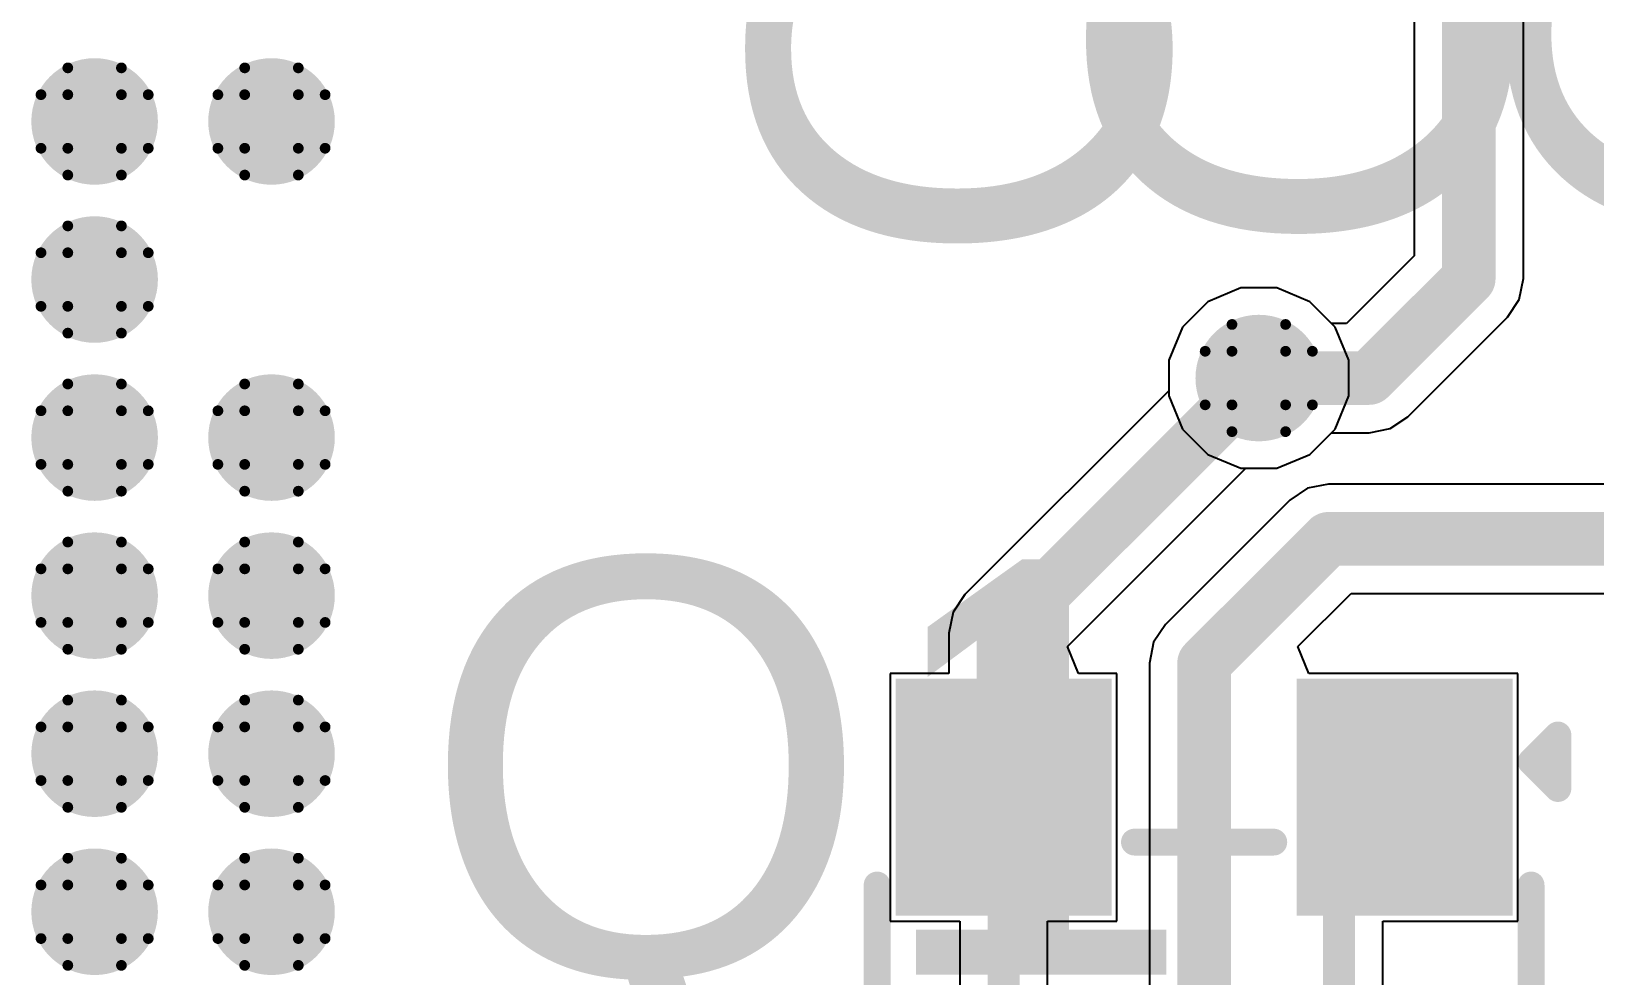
# Model space of a CAD drawing. Header units: inches. Extents: x -1 to 13, y -1.6 to 0.5.
# Drawn here: x -0.58 to -0.2883, y -0.8165 to -0.6403 of the extents above; entities that cross this region are included whole.
import ezdxf

# ---------------------------------------------------------------- set-up
doc = ezdxf.new("R2010")
doc.units = ezdxf.units.IN
doc.header["$MEASUREMENT"] = 0
for name, color, linetype in [('Bottom Layer', 5, 'Continuous'), ('Drill Drawing', 1, 'Continuous'), ('Top Layer', 1, 'Continuous'), ('Top Overlay', 2, 'Continuous'), ('Top Paste', 8, 'Continuous'), ('Top Solder', 216, 'Continuous'), ('Via Holes', 16, 'Continuous')]:
    doc.layers.add(name, color=color, linetype=linetype)
doc.styles.add('Arial', font='', dxfattribs={"height": 0.2})
doc.styles.get('Arial').set_extended_font_data('Arial')

# ---------------------------------------------------------------- blocks, each defined once
blk = doc.blocks.new('SOT_23_97')
at = {"layer": 'Top Layer'}
for points in [[(-0.01614, 0.05748), (0.01614, 0.05748), (0.01614, 0.02126), (-0.01614, 0.02126)], [(-0.05354, -0.02126), (-0.02126, -0.02126), (-0.02126, -0.05748), (-0.05354, -0.05748)], [(0.02126, -0.02126), (0.05354, -0.02126), (0.05354, -0.05748), (0.02126, -0.05748)]]:
    blk.add_hatch(color=1, dxfattribs=at).paths.add_polyline_path(points)
at = {"layer": 'Top Paste'}
for points in [[(-0.01614, 0.05748), (0.01614, 0.05748), (0.01614, 0.02126), (-0.01614, 0.02126)], [(-0.05354, -0.02126), (-0.02126, -0.02126), (-0.02126, -0.05748), (-0.05354, -0.05748)], [(0.02126, -0.02126), (0.05354, -0.02126), (0.05354, -0.05748), (0.02126, -0.05748)]]:
    blk.add_hatch(color=8, dxfattribs=at).paths.add_polyline_path(points)
at = {"layer": 'Top Solder'}
for points in [[(-0.02014, 0.06148), (0.02014, 0.06148), (0.02014, 0.01726), (-0.02014, 0.01726)], [(-0.05754, -0.01726), (-0.01726, -0.01726), (-0.01726, -0.06148), (-0.05754, -0.06148)], [(0.01726, -0.01726), (0.05754, -0.01726), (0.05754, -0.06148), (0.01726, -0.06148)]]:
    blk.add_hatch(color=216, dxfattribs=at).paths.add_polyline_path(points)
at = {"layer": 'Top Overlay', "const_width": 0.005}
for points in [[(-0.061, 0.032), (-0.061, -0.023)], [(-0.022, 0.032), (-0.061, 0.032)], [(0.061, 0.032), (0.022, 0.032)], [(0.061, 0.032), (0.061, -0.023)], [(0.013, -0.031), (-0.013, -0.031)], [(-0.061, -0.046), (-0.066, -0.041)], [(-0.066, -0.041), (-0.066, -0.051)], [(-0.061, -0.046), (-0.066, -0.051)]]:
    blk.add_lwpolyline(points, dxfattribs=at)
at = {"layer": 'Top Overlay', "const_width": 0.0025}
for points in [[(-0.06225, 0.032, 1), (-0.05975, 0.032, 1)], [(-0.06225, 0.032, 1), (-0.05975, 0.032, 1)], [(-0.02325, 0.032, 1), (-0.02075, 0.032, 1)], [(0.02075, 0.032, 1), (0.02325, 0.032, 1)], [(0.05975, 0.032, 1), (0.06225, 0.032, 1)], [(0.05975, 0.032, 1), (0.06225, 0.032, 1)], [(-0.06225, -0.023, 1), (-0.05975, -0.023, 1)], [(0.05975, -0.023, 1), (0.06225, -0.023, 1)], [(-0.01425, -0.031, 1), (-0.01175, -0.031, 1)], [(0.01175, -0.031, 1), (0.01425, -0.031, 1)], [(-0.06725, -0.041, 1), (-0.06475, -0.041, 1)], [(-0.06725, -0.041, 1), (-0.06475, -0.041, 1)], [(-0.06225, -0.046, 1), (-0.05975, -0.046, 1)], [(-0.06225, -0.046, 1), (-0.05975, -0.046, 1)], [(-0.06725, -0.051, 1), (-0.06475, -0.051, 1)], [(-0.06725, -0.051, 1), (-0.06475, -0.051, 1)]]:
    blk.add_lwpolyline(points, format="xyb", close=True, dxfattribs=at)

msp = doc.modelspace()

# ---------------------------------------------------------------- hatches: boundary and pattern name
at = {"layer": 'Bottom Layer'}
h = msp.add_hatch(color=5, dxfattribs=at)
edge = h.paths.add_edge_path()
edge.add_arc((-0.56817, -0.65711), 0.01181, 0, 360)
h = msp.add_hatch(color=5, dxfattribs=at)
edge = h.paths.add_edge_path()
edge.add_arc((-0.53517, -0.65711), 0.01181, 0, 360)
h = msp.add_hatch(color=5, dxfattribs=at)
edge = h.paths.add_edge_path()
edge.add_arc((-0.56817, -0.68661), 0.01181, 0, 360)
h = msp.add_hatch(color=5, dxfattribs=at)
edge = h.paths.add_edge_path()
edge.add_arc((-0.351, -0.705), 0.01181, 0, 360)
h = msp.add_hatch(color=5, dxfattribs=at)
edge = h.paths.add_edge_path()
edge.add_arc((-0.56817, -0.71611), 0.01181, 0, 360)
h = msp.add_hatch(color=5, dxfattribs=at)
edge = h.paths.add_edge_path()
edge.add_arc((-0.53517, -0.71611), 0.01181, 0, 360)
h = msp.add_hatch(color=5, dxfattribs=at)
edge = h.paths.add_edge_path()
edge.add_arc((-0.56817, -0.74561), 0.01181, 0, 360)
h = msp.add_hatch(color=5, dxfattribs=at)
edge = h.paths.add_edge_path()
edge.add_arc((-0.53517, -0.74561), 0.01181, 0, 360)
h = msp.add_hatch(color=5, dxfattribs=at)
edge = h.paths.add_edge_path()
edge.add_arc((-0.56817, -0.77511), 0.01181, 0, 360)
h = msp.add_hatch(color=5, dxfattribs=at)
edge = h.paths.add_edge_path()
edge.add_arc((-0.53517, -0.77511), 0.01181, 0, 360)
h = msp.add_hatch(color=5, dxfattribs=at)
edge = h.paths.add_edge_path()
edge.add_arc((-0.56817, -0.80461), 0.01181, 0, 360)
h = msp.add_hatch(color=5, dxfattribs=at)
edge = h.paths.add_edge_path()
edge.add_arc((-0.53517, -0.80461), 0.01181, 0, 360)
at = {"layer": 'Top Layer'}
h = msp.add_hatch(color=1, dxfattribs=at)
edge = h.paths.add_edge_path()
edge.add_arc((-0.56817, -0.65711), 0.01181, 0, 360)
h = msp.add_hatch(color=1, dxfattribs=at)
edge = h.paths.add_edge_path()
edge.add_arc((-0.53517, -0.65711), 0.01181, 0, 360)
h = msp.add_hatch(color=1, dxfattribs=at)
edge = h.paths.add_edge_path()
edge.add_arc((-0.56817, -0.68661), 0.01181, 0, 360)
h = msp.add_hatch(color=1, dxfattribs=at)
edge = h.paths.add_edge_path()
edge.add_arc((-0.351, -0.705), 0.01181, 0, 360)
h = msp.add_hatch(color=1, dxfattribs=at)
edge = h.paths.add_edge_path()
edge.add_arc((-0.56817, -0.71611), 0.01181, 0, 360)
h = msp.add_hatch(color=1, dxfattribs=at)
edge = h.paths.add_edge_path()
edge.add_arc((-0.53517, -0.71611), 0.01181, 0, 360)
h = msp.add_hatch(color=1, dxfattribs=at)
edge = h.paths.add_edge_path()
edge.add_arc((-0.56817, -0.74561), 0.01181, 0, 360)
h = msp.add_hatch(color=1, dxfattribs=at)
edge = h.paths.add_edge_path()
edge.add_arc((-0.53517, -0.74561), 0.01181, 0, 360)
h = msp.add_hatch(color=1, dxfattribs=at)
edge = h.paths.add_edge_path()
edge.add_arc((-0.56817, -0.77511), 0.01181, 0, 360)
h = msp.add_hatch(color=1, dxfattribs=at)
edge = h.paths.add_edge_path()
edge.add_arc((-0.53517, -0.77511), 0.01181, 0, 360)
h = msp.add_hatch(color=1, dxfattribs=at)
edge = h.paths.add_edge_path()
edge.add_arc((-0.56817, -0.80461), 0.01181, 0, 360)
h = msp.add_hatch(color=1, dxfattribs=at)
edge = h.paths.add_edge_path()
edge.add_arc((-0.53517, -0.80461), 0.01181, 0, 360)
at = {"layer": 'Via Holes'}
h = msp.add_hatch(color=7, dxfattribs=at)
edge = h.paths.add_edge_path()
edge.add_arc((-0.56817, -0.65711), 0.00591, 0, 360)
h = msp.add_hatch(color=7, dxfattribs=at)
edge = h.paths.add_edge_path()
edge.add_arc((-0.53517, -0.65711), 0.00591, 0, 360)
h = msp.add_hatch(color=7, dxfattribs=at)
edge = h.paths.add_edge_path()
edge.add_arc((-0.56817, -0.68661), 0.00591, 0, 360)
h = msp.add_hatch(color=7, dxfattribs=at)
edge = h.paths.add_edge_path()
edge.add_arc((-0.351, -0.705), 0.00591, 0, 360)
h = msp.add_hatch(color=7, dxfattribs=at)
edge = h.paths.add_edge_path()
edge.add_arc((-0.56817, -0.71611), 0.00591, 0, 360)
h = msp.add_hatch(color=7, dxfattribs=at)
edge = h.paths.add_edge_path()
edge.add_arc((-0.53517, -0.71611), 0.00591, 0, 360)
h = msp.add_hatch(color=7, dxfattribs=at)
edge = h.paths.add_edge_path()
edge.add_arc((-0.56817, -0.74561), 0.00591, 0, 360)
h = msp.add_hatch(color=7, dxfattribs=at)
edge = h.paths.add_edge_path()
edge.add_arc((-0.53517, -0.74561), 0.00591, 0, 360)
h = msp.add_hatch(color=7, dxfattribs=at)
edge = h.paths.add_edge_path()
edge.add_arc((-0.56817, -0.77511), 0.00591, 0, 360)
h = msp.add_hatch(color=7, dxfattribs=at)
edge = h.paths.add_edge_path()
edge.add_arc((-0.53517, -0.77511), 0.00591, 0, 360)
h = msp.add_hatch(color=7, dxfattribs=at)
edge = h.paths.add_edge_path()
edge.add_arc((-0.56817, -0.80461), 0.00591, 0, 360)
h = msp.add_hatch(color=7, dxfattribs=at)
edge = h.paths.add_edge_path()
edge.add_arc((-0.53517, -0.80461), 0.00591, 0, 360)

# ---------------------------------------------------------------- linework, layer by layer
at = {"layer": 'Bottom Layer'}
for p, q in [((-0.32203, -0.48985), (-0.32203, -0.68219)), ((-0.30164, -0.68642), (-0.30164, -0.48964)), ((-0.32203, -0.68219), (-0.33464, -0.6948)), ((-0.35434, -0.68819), (-0.36052, -0.69075)), ((-0.34766, -0.68819), (-0.35434, -0.68819)), ((-0.34148, -0.69075), (-0.34766, -0.68819)), ((-0.30241, -0.69032), (-0.30164, -0.68642)), ((-0.36052, -0.69075), (-0.36525, -0.69548)), ((-0.33742, -0.6948), (-0.34148, -0.69075)), ((-0.30462, -0.69362), (-0.30241, -0.69032)), ((-0.32321, -0.71221), (-0.30462, -0.69362)), ((-0.36525, -0.69548), (-0.36781, -0.70166)), ((-0.33464, -0.6948), (-0.33742, -0.6948)), ((-0.36781, -0.70166), (-0.36781, -0.70834)), ((-0.36781, -0.70834), (-0.36525, -0.71452)), ((-0.36525, -0.71452), (-0.36052, -0.71925)), ((-0.33042, -0.7152), (-0.32652, -0.71442)), ((-0.32652, -0.71442), (-0.32321, -0.71221)), ((-0.34148, -0.71925), (-0.33742, -0.7152)), ((-0.33742, -0.7152), (-0.33042, -0.7152)), ((-0.36052, -0.71925), (-0.35434, -0.72181)), ((-0.34766, -0.72181), (-0.34148, -0.71925)), ((-0.35434, -0.72181), (-0.34766, -0.72181))]:
    msp.add_line(p, q, dxfattribs=at)
at = {"layer": 'Bottom Layer', "const_width": 0.01}
for points in [[(-0.31183, -0.68642), (-0.31183, -0.47627)], [(-0.33042, -0.705), (-0.31183, -0.68642)], [(-0.351, -0.705), (-0.33042, -0.705)]]:
    msp.add_lwpolyline(points, dxfattribs=at)
at = {"layer": 'Bottom Layer', "const_width": 0.005}
for points in [[(-0.31433, -0.68642, 1), (-0.30933, -0.68642, 1)], [(-0.31433, -0.68642, 1), (-0.30933, -0.68642, 1)], [(-0.3535, -0.705, 1), (-0.3485, -0.705, 1)], [(-0.33292, -0.705, 1), (-0.32792, -0.705, 1)], [(-0.33292, -0.705, 1), (-0.32792, -0.705, 1)]]:
    msp.add_lwpolyline(points, format="xyb", close=True, dxfattribs=at)
at = {"layer": 'Drill Drawing', "const_width": 0.002}
for points in [[(-0.57317, -0.65211), (-0.57317, -0.64711)], [(-0.57317, -0.64711), (-0.56317, -0.64711)], [(-0.56317, -0.65211), (-0.56317, -0.64711)], [(-0.54017, -0.65211), (-0.54017, -0.64711)], [(-0.54017, -0.64711), (-0.53017, -0.64711)], [(-0.53017, -0.65211), (-0.53017, -0.64711)], [(-0.57817, -0.66211), (-0.57817, -0.65211)], [(-0.57817, -0.65211), (-0.57317, -0.65211)], [(-0.56317, -0.65211), (-0.55817, -0.65211)], [(-0.55817, -0.66211), (-0.55817, -0.65211)], [(-0.54517, -0.66211), (-0.54517, -0.65211)], [(-0.54517, -0.65211), (-0.54017, -0.65211)], [(-0.53017, -0.65211), (-0.52517, -0.65211)], [(-0.52517, -0.66211), (-0.52517, -0.65211)], [(-0.57817, -0.66211), (-0.57317, -0.66211)], [(-0.57317, -0.66711), (-0.57317, -0.66211)], [(-0.56317, -0.66211), (-0.55817, -0.66211)], [(-0.56317, -0.66711), (-0.56317, -0.66211)], [(-0.54517, -0.66211), (-0.54017, -0.66211)], [(-0.54017, -0.66711), (-0.54017, -0.66211)], [(-0.53017, -0.66211), (-0.52517, -0.66211)], [(-0.53017, -0.66711), (-0.53017, -0.66211)], [(-0.57317, -0.66711), (-0.56317, -0.66711)], [(-0.54017, -0.66711), (-0.53017, -0.66711)], [(-0.57317, -0.68161), (-0.57317, -0.67661)], [(-0.57317, -0.67661), (-0.56317, -0.67661)], [(-0.56317, -0.68161), (-0.56317, -0.67661)], [(-0.57817, -0.69161), (-0.57817, -0.68161)], [(-0.57817, -0.68161), (-0.57317, -0.68161)], [(-0.56317, -0.68161), (-0.55817, -0.68161)], [(-0.55817, -0.69161), (-0.55817, -0.68161)], [(-0.57817, -0.69161), (-0.57317, -0.69161)], [(-0.57317, -0.69661), (-0.57317, -0.69161)], [(-0.56317, -0.69161), (-0.55817, -0.69161)], [(-0.56317, -0.69661), (-0.56317, -0.69161)], [(-0.356, -0.7), (-0.356, -0.695)], [(-0.356, -0.695), (-0.346, -0.695)], [(-0.346, -0.7), (-0.346, -0.695)], [(-0.57317, -0.69661), (-0.56317, -0.69661)], [(-0.361, -0.71), (-0.361, -0.7)], [(-0.361, -0.7), (-0.356, -0.7)], [(-0.346, -0.7), (-0.341, -0.7)], [(-0.341, -0.71), (-0.341, -0.7)], [(-0.57317, -0.71111), (-0.57317, -0.70611)], [(-0.57317, -0.70611), (-0.56317, -0.70611)], [(-0.56317, -0.71111), (-0.56317, -0.70611)], [(-0.54017, -0.71111), (-0.54017, -0.70611)], [(-0.54017, -0.70611), (-0.53017, -0.70611)], [(-0.53017, -0.71111), (-0.53017, -0.70611)], [(-0.57817, -0.72111), (-0.57817, -0.71111)], [(-0.57817, -0.71111), (-0.57317, -0.71111)], [(-0.56317, -0.71111), (-0.55817, -0.71111)], [(-0.55817, -0.72111), (-0.55817, -0.71111)], [(-0.54517, -0.72111), (-0.54517, -0.71111)], [(-0.54517, -0.71111), (-0.54017, -0.71111)], [(-0.53017, -0.71111), (-0.52517, -0.71111)], [(-0.52517, -0.72111), (-0.52517, -0.71111)], [(-0.361, -0.71), (-0.356, -0.71)], [(-0.356, -0.715), (-0.356, -0.71)], [(-0.346, -0.71), (-0.341, -0.71)], [(-0.346, -0.715), (-0.346, -0.71)], [(-0.356, -0.715), (-0.346, -0.715)], [(-0.57817, -0.72111), (-0.57317, -0.72111)], [(-0.57317, -0.72611), (-0.57317, -0.72111)], [(-0.56317, -0.72111), (-0.55817, -0.72111)], [(-0.56317, -0.72611), (-0.56317, -0.72111)], [(-0.54517, -0.72111), (-0.54017, -0.72111)], [(-0.54017, -0.72611), (-0.54017, -0.72111)], [(-0.53017, -0.72111), (-0.52517, -0.72111)], [(-0.53017, -0.72611), (-0.53017, -0.72111)], [(-0.57317, -0.72611), (-0.56317, -0.72611)], [(-0.54017, -0.72611), (-0.53017, -0.72611)], [(-0.57317, -0.74061), (-0.57317, -0.73561)], [(-0.57317, -0.73561), (-0.56317, -0.73561)], [(-0.56317, -0.74061), (-0.56317, -0.73561)], [(-0.54017, -0.74061), (-0.54017, -0.73561)], [(-0.54017, -0.73561), (-0.53017, -0.73561)], [(-0.53017, -0.74061), (-0.53017, -0.73561)], [(-0.57817, -0.75061), (-0.57817, -0.74061)], [(-0.57817, -0.74061), (-0.57317, -0.74061)], [(-0.56317, -0.74061), (-0.55817, -0.74061)], [(-0.55817, -0.75061), (-0.55817, -0.74061)], [(-0.54517, -0.75061), (-0.54517, -0.74061)], [(-0.54517, -0.74061), (-0.54017, -0.74061)], [(-0.53017, -0.74061), (-0.52517, -0.74061)], [(-0.52517, -0.75061), (-0.52517, -0.74061)], [(-0.57817, -0.75061), (-0.57317, -0.75061)], [(-0.57317, -0.75561), (-0.57317, -0.75061)], [(-0.56317, -0.75061), (-0.55817, -0.75061)], [(-0.56317, -0.75561), (-0.56317, -0.75061)], [(-0.54517, -0.75061), (-0.54017, -0.75061)], [(-0.54017, -0.75561), (-0.54017, -0.75061)], [(-0.53017, -0.75061), (-0.52517, -0.75061)], [(-0.53017, -0.75561), (-0.53017, -0.75061)], [(-0.57317, -0.75561), (-0.56317, -0.75561)], [(-0.54017, -0.75561), (-0.53017, -0.75561)], [(-0.57317, -0.77011), (-0.57317, -0.76511)], [(-0.57317, -0.76511), (-0.56317, -0.76511)], [(-0.56317, -0.77011), (-0.56317, -0.76511)], [(-0.54017, -0.77011), (-0.54017, -0.76511)], [(-0.54017, -0.76511), (-0.53017, -0.76511)], [(-0.53017, -0.77011), (-0.53017, -0.76511)], [(-0.57817, -0.78011), (-0.57817, -0.77011)], [(-0.57817, -0.77011), (-0.57317, -0.77011)], [(-0.56317, -0.77011), (-0.55817, -0.77011)], [(-0.55817, -0.78011), (-0.55817, -0.77011)], [(-0.54517, -0.78011), (-0.54517, -0.77011)], [(-0.54517, -0.77011), (-0.54017, -0.77011)], [(-0.53017, -0.77011), (-0.52517, -0.77011)], [(-0.52517, -0.78011), (-0.52517, -0.77011)], [(-0.57817, -0.78011), (-0.57317, -0.78011)], [(-0.57317, -0.78511), (-0.57317, -0.78011)], [(-0.56317, -0.78011), (-0.55817, -0.78011)], [(-0.56317, -0.78511), (-0.56317, -0.78011)], [(-0.54517, -0.78011), (-0.54017, -0.78011)], [(-0.54017, -0.78511), (-0.54017, -0.78011)], [(-0.53017, -0.78011), (-0.52517, -0.78011)], [(-0.53017, -0.78511), (-0.53017, -0.78011)], [(-0.57317, -0.78511), (-0.56317, -0.78511)], [(-0.54017, -0.78511), (-0.53017, -0.78511)], [(-0.57317, -0.79961), (-0.57317, -0.79461)], [(-0.57317, -0.79461), (-0.56317, -0.79461)], [(-0.56317, -0.79961), (-0.56317, -0.79461)], [(-0.54017, -0.79961), (-0.54017, -0.79461)], [(-0.54017, -0.79461), (-0.53017, -0.79461)], [(-0.53017, -0.79961), (-0.53017, -0.79461)], [(-0.57817, -0.80961), (-0.57817, -0.79961)], [(-0.57817, -0.79961), (-0.57317, -0.79961)], [(-0.56317, -0.79961), (-0.55817, -0.79961)], [(-0.55817, -0.80961), (-0.55817, -0.79961)], [(-0.54517, -0.80961), (-0.54517, -0.79961)], [(-0.54517, -0.79961), (-0.54017, -0.79961)], [(-0.53017, -0.79961), (-0.52517, -0.79961)], [(-0.52517, -0.80961), (-0.52517, -0.79961)], [(-0.57817, -0.80961), (-0.57317, -0.80961)], [(-0.57317, -0.81461), (-0.57317, -0.80961)], [(-0.56317, -0.80961), (-0.55817, -0.80961)], [(-0.56317, -0.81461), (-0.56317, -0.80961)], [(-0.54517, -0.80961), (-0.54017, -0.80961)], [(-0.54017, -0.81461), (-0.54017, -0.80961)], [(-0.53017, -0.80961), (-0.52517, -0.80961)], [(-0.53017, -0.81461), (-0.53017, -0.80961)], [(-0.57317, -0.81461), (-0.56317, -0.81461)], [(-0.54017, -0.81461), (-0.53017, -0.81461)]]:
    msp.add_lwpolyline(points, dxfattribs=at)
at = {"layer": 'Drill Drawing', "const_width": 0.001}
for points in [[(-0.57367, -0.64711, 1), (-0.57267, -0.64711, 1)], [(-0.57367, -0.64711, 1), (-0.57267, -0.64711, 1)], [(-0.56367, -0.64711, 1), (-0.56267, -0.64711, 1)], [(-0.56367, -0.64711, 1), (-0.56267, -0.64711, 1)], [(-0.54067, -0.64711, 1), (-0.53967, -0.64711, 1)], [(-0.54067, -0.64711, 1), (-0.53967, -0.64711, 1)], [(-0.53067, -0.64711, 1), (-0.52967, -0.64711, 1)], [(-0.53067, -0.64711, 1), (-0.52967, -0.64711, 1)], [(-0.57867, -0.65211, 1), (-0.57767, -0.65211, 1)], [(-0.57867, -0.65211, 1), (-0.57767, -0.65211, 1)], [(-0.57367, -0.65211, 1), (-0.57267, -0.65211, 1)], [(-0.57367, -0.65211, 1), (-0.57267, -0.65211, 1)], [(-0.56367, -0.65211, 1), (-0.56267, -0.65211, 1)], [(-0.56367, -0.65211, 1), (-0.56267, -0.65211, 1)], [(-0.55867, -0.65211, 1), (-0.55767, -0.65211, 1)], [(-0.55867, -0.65211, 1), (-0.55767, -0.65211, 1)], [(-0.54567, -0.65211, 1), (-0.54467, -0.65211, 1)], [(-0.54567, -0.65211, 1), (-0.54467, -0.65211, 1)], [(-0.54067, -0.65211, 1), (-0.53967, -0.65211, 1)], [(-0.54067, -0.65211, 1), (-0.53967, -0.65211, 1)], [(-0.53067, -0.65211, 1), (-0.52967, -0.65211, 1)], [(-0.53067, -0.65211, 1), (-0.52967, -0.65211, 1)], [(-0.52567, -0.65211, 1), (-0.52467, -0.65211, 1)], [(-0.52567, -0.65211, 1), (-0.52467, -0.65211, 1)], [(-0.57867, -0.66211, 1), (-0.57767, -0.66211, 1)], [(-0.57867, -0.66211, 1), (-0.57767, -0.66211, 1)], [(-0.57367, -0.66211, 1), (-0.57267, -0.66211, 1)], [(-0.57367, -0.66211, 1), (-0.57267, -0.66211, 1)], [(-0.56367, -0.66211, 1), (-0.56267, -0.66211, 1)], [(-0.56367, -0.66211, 1), (-0.56267, -0.66211, 1)], [(-0.55867, -0.66211, 1), (-0.55767, -0.66211, 1)], [(-0.55867, -0.66211, 1), (-0.55767, -0.66211, 1)], [(-0.54567, -0.66211, 1), (-0.54467, -0.66211, 1)], [(-0.54567, -0.66211, 1), (-0.54467, -0.66211, 1)], [(-0.54067, -0.66211, 1), (-0.53967, -0.66211, 1)], [(-0.54067, -0.66211, 1), (-0.53967, -0.66211, 1)], [(-0.53067, -0.66211, 1), (-0.52967, -0.66211, 1)], [(-0.53067, -0.66211, 1), (-0.52967, -0.66211, 1)], [(-0.52567, -0.66211, 1), (-0.52467, -0.66211, 1)], [(-0.52567, -0.66211, 1), (-0.52467, -0.66211, 1)], [(-0.57367, -0.66711, 1), (-0.57267, -0.66711, 1)], [(-0.57367, -0.66711, 1), (-0.57267, -0.66711, 1)], [(-0.56367, -0.66711, 1), (-0.56267, -0.66711, 1)], [(-0.56367, -0.66711, 1), (-0.56267, -0.66711, 1)], [(-0.54067, -0.66711, 1), (-0.53967, -0.66711, 1)], [(-0.54067, -0.66711, 1), (-0.53967, -0.66711, 1)], [(-0.53067, -0.66711, 1), (-0.52967, -0.66711, 1)], [(-0.53067, -0.66711, 1), (-0.52967, -0.66711, 1)], [(-0.57367, -0.67661, 1), (-0.57267, -0.67661, 1)], [(-0.57367, -0.67661, 1), (-0.57267, -0.67661, 1)], [(-0.56367, -0.67661, 1), (-0.56267, -0.67661, 1)], [(-0.56367, -0.67661, 1), (-0.56267, -0.67661, 1)], [(-0.57867, -0.68161, 1), (-0.57767, -0.68161, 1)], [(-0.57867, -0.68161, 1), (-0.57767, -0.68161, 1)], [(-0.57367, -0.68161, 1), (-0.57267, -0.68161, 1)], [(-0.57367, -0.68161, 1), (-0.57267, -0.68161, 1)], [(-0.56367, -0.68161, 1), (-0.56267, -0.68161, 1)], [(-0.56367, -0.68161, 1), (-0.56267, -0.68161, 1)], [(-0.55867, -0.68161, 1), (-0.55767, -0.68161, 1)], [(-0.55867, -0.68161, 1), (-0.55767, -0.68161, 1)], [(-0.57867, -0.69161, 1), (-0.57767, -0.69161, 1)], [(-0.57867, -0.69161, 1), (-0.57767, -0.69161, 1)], [(-0.57367, -0.69161, 1), (-0.57267, -0.69161, 1)], [(-0.57367, -0.69161, 1), (-0.57267, -0.69161, 1)], [(-0.56367, -0.69161, 1), (-0.56267, -0.69161, 1)], [(-0.56367, -0.69161, 1), (-0.56267, -0.69161, 1)], [(-0.55867, -0.69161, 1), (-0.55767, -0.69161, 1)], [(-0.55867, -0.69161, 1), (-0.55767, -0.69161, 1)], [(-0.3565, -0.695, 1), (-0.3555, -0.695, 1)], [(-0.3565, -0.695, 1), (-0.3555, -0.695, 1)], [(-0.3465, -0.695, 1), (-0.3455, -0.695, 1)], [(-0.3465, -0.695, 1), (-0.3455, -0.695, 1)], [(-0.57367, -0.69661, 1), (-0.57267, -0.69661, 1)], [(-0.57367, -0.69661, 1), (-0.57267, -0.69661, 1)], [(-0.56367, -0.69661, 1), (-0.56267, -0.69661, 1)], [(-0.56367, -0.69661, 1), (-0.56267, -0.69661, 1)], [(-0.3615, -0.7, 1), (-0.3605, -0.7, 1)], [(-0.3615, -0.7, 1), (-0.3605, -0.7, 1)], [(-0.3565, -0.7, 1), (-0.3555, -0.7, 1)], [(-0.3565, -0.7, 1), (-0.3555, -0.7, 1)], [(-0.3465, -0.7, 1), (-0.3455, -0.7, 1)], [(-0.3465, -0.7, 1), (-0.3455, -0.7, 1)], [(-0.3415, -0.7, 1), (-0.3405, -0.7, 1)], [(-0.3415, -0.7, 1), (-0.3405, -0.7, 1)], [(-0.57367, -0.70611, 1), (-0.57267, -0.70611, 1)], [(-0.57367, -0.70611, 1), (-0.57267, -0.70611, 1)], [(-0.56367, -0.70611, 1), (-0.56267, -0.70611, 1)], [(-0.56367, -0.70611, 1), (-0.56267, -0.70611, 1)], [(-0.54067, -0.70611, 1), (-0.53967, -0.70611, 1)], [(-0.54067, -0.70611, 1), (-0.53967, -0.70611, 1)], [(-0.53067, -0.70611, 1), (-0.52967, -0.70611, 1)], [(-0.53067, -0.70611, 1), (-0.52967, -0.70611, 1)], [(-0.57867, -0.71111, 1), (-0.57767, -0.71111, 1)], [(-0.57867, -0.71111, 1), (-0.57767, -0.71111, 1)], [(-0.57367, -0.71111, 1), (-0.57267, -0.71111, 1)], [(-0.57367, -0.71111, 1), (-0.57267, -0.71111, 1)], [(-0.56367, -0.71111, 1), (-0.56267, -0.71111, 1)], [(-0.56367, -0.71111, 1), (-0.56267, -0.71111, 1)], [(-0.55867, -0.71111, 1), (-0.55767, -0.71111, 1)], [(-0.55867, -0.71111, 1), (-0.55767, -0.71111, 1)], [(-0.54567, -0.71111, 1), (-0.54467, -0.71111, 1)], [(-0.54567, -0.71111, 1), (-0.54467, -0.71111, 1)], [(-0.54067, -0.71111, 1), (-0.53967, -0.71111, 1)], [(-0.54067, -0.71111, 1), (-0.53967, -0.71111, 1)], [(-0.53067, -0.71111, 1), (-0.52967, -0.71111, 1)], [(-0.53067, -0.71111, 1), (-0.52967, -0.71111, 1)], [(-0.52567, -0.71111, 1), (-0.52467, -0.71111, 1)], [(-0.52567, -0.71111, 1), (-0.52467, -0.71111, 1)], [(-0.3615, -0.71, 1), (-0.3605, -0.71, 1)], [(-0.3615, -0.71, 1), (-0.3605, -0.71, 1)], [(-0.3565, -0.71, 1), (-0.3555, -0.71, 1)], [(-0.3565, -0.71, 1), (-0.3555, -0.71, 1)], [(-0.3465, -0.71, 1), (-0.3455, -0.71, 1)], [(-0.3465, -0.71, 1), (-0.3455, -0.71, 1)], [(-0.3415, -0.71, 1), (-0.3405, -0.71, 1)], [(-0.3415, -0.71, 1), (-0.3405, -0.71, 1)], [(-0.3565, -0.715, 1), (-0.3555, -0.715, 1)], [(-0.3565, -0.715, 1), (-0.3555, -0.715, 1)], [(-0.3465, -0.715, 1), (-0.3455, -0.715, 1)], [(-0.3465, -0.715, 1), (-0.3455, -0.715, 1)], [(-0.57867, -0.72111, 1), (-0.57767, -0.72111, 1)], [(-0.57867, -0.72111, 1), (-0.57767, -0.72111, 1)], [(-0.57367, -0.72111, 1), (-0.57267, -0.72111, 1)], [(-0.57367, -0.72111, 1), (-0.57267, -0.72111, 1)], [(-0.56367, -0.72111, 1), (-0.56267, -0.72111, 1)], [(-0.56367, -0.72111, 1), (-0.56267, -0.72111, 1)], [(-0.55867, -0.72111, 1), (-0.55767, -0.72111, 1)], [(-0.55867, -0.72111, 1), (-0.55767, -0.72111, 1)], [(-0.54567, -0.72111, 1), (-0.54467, -0.72111, 1)], [(-0.54567, -0.72111, 1), (-0.54467, -0.72111, 1)], [(-0.54067, -0.72111, 1), (-0.53967, -0.72111, 1)], [(-0.54067, -0.72111, 1), (-0.53967, -0.72111, 1)], [(-0.53067, -0.72111, 1), (-0.52967, -0.72111, 1)], [(-0.53067, -0.72111, 1), (-0.52967, -0.72111, 1)], [(-0.52567, -0.72111, 1), (-0.52467, -0.72111, 1)], [(-0.52567, -0.72111, 1), (-0.52467, -0.72111, 1)], [(-0.57367, -0.72611, 1), (-0.57267, -0.72611, 1)], [(-0.57367, -0.72611, 1), (-0.57267, -0.72611, 1)], [(-0.56367, -0.72611, 1), (-0.56267, -0.72611, 1)], [(-0.56367, -0.72611, 1), (-0.56267, -0.72611, 1)], [(-0.54067, -0.72611, 1), (-0.53967, -0.72611, 1)], [(-0.54067, -0.72611, 1), (-0.53967, -0.72611, 1)], [(-0.53067, -0.72611, 1), (-0.52967, -0.72611, 1)], [(-0.53067, -0.72611, 1), (-0.52967, -0.72611, 1)], [(-0.57367, -0.73561, 1), (-0.57267, -0.73561, 1)], [(-0.57367, -0.73561, 1), (-0.57267, -0.73561, 1)], [(-0.56367, -0.73561, 1), (-0.56267, -0.73561, 1)], [(-0.56367, -0.73561, 1), (-0.56267, -0.73561, 1)], [(-0.54067, -0.73561, 1), (-0.53967, -0.73561, 1)], [(-0.54067, -0.73561, 1), (-0.53967, -0.73561, 1)], [(-0.53067, -0.73561, 1), (-0.52967, -0.73561, 1)], [(-0.53067, -0.73561, 1), (-0.52967, -0.73561, 1)], [(-0.57867, -0.74061, 1), (-0.57767, -0.74061, 1)], [(-0.57867, -0.74061, 1), (-0.57767, -0.74061, 1)], [(-0.57367, -0.74061, 1), (-0.57267, -0.74061, 1)], [(-0.57367, -0.74061, 1), (-0.57267, -0.74061, 1)], [(-0.56367, -0.74061, 1), (-0.56267, -0.74061, 1)], [(-0.56367, -0.74061, 1), (-0.56267, -0.74061, 1)], [(-0.55867, -0.74061, 1), (-0.55767, -0.74061, 1)], [(-0.55867, -0.74061, 1), (-0.55767, -0.74061, 1)], [(-0.54567, -0.74061, 1), (-0.54467, -0.74061, 1)], [(-0.54567, -0.74061, 1), (-0.54467, -0.74061, 1)], [(-0.54067, -0.74061, 1), (-0.53967, -0.74061, 1)], [(-0.54067, -0.74061, 1), (-0.53967, -0.74061, 1)], [(-0.53067, -0.74061, 1), (-0.52967, -0.74061, 1)], [(-0.53067, -0.74061, 1), (-0.52967, -0.74061, 1)], [(-0.52567, -0.74061, 1), (-0.52467, -0.74061, 1)], [(-0.52567, -0.74061, 1), (-0.52467, -0.74061, 1)], [(-0.57867, -0.75061, 1), (-0.57767, -0.75061, 1)], [(-0.57867, -0.75061, 1), (-0.57767, -0.75061, 1)], [(-0.57367, -0.75061, 1), (-0.57267, -0.75061, 1)], [(-0.57367, -0.75061, 1), (-0.57267, -0.75061, 1)], [(-0.56367, -0.75061, 1), (-0.56267, -0.75061, 1)], [(-0.56367, -0.75061, 1), (-0.56267, -0.75061, 1)], [(-0.55867, -0.75061, 1), (-0.55767, -0.75061, 1)], [(-0.55867, -0.75061, 1), (-0.55767, -0.75061, 1)], [(-0.54567, -0.75061, 1), (-0.54467, -0.75061, 1)], [(-0.54567, -0.75061, 1), (-0.54467, -0.75061, 1)], [(-0.54067, -0.75061, 1), (-0.53967, -0.75061, 1)], [(-0.54067, -0.75061, 1), (-0.53967, -0.75061, 1)], [(-0.53067, -0.75061, 1), (-0.52967, -0.75061, 1)], [(-0.53067, -0.75061, 1), (-0.52967, -0.75061, 1)], [(-0.52567, -0.75061, 1), (-0.52467, -0.75061, 1)], [(-0.52567, -0.75061, 1), (-0.52467, -0.75061, 1)], [(-0.57367, -0.75561, 1), (-0.57267, -0.75561, 1)], [(-0.57367, -0.75561, 1), (-0.57267, -0.75561, 1)], [(-0.56367, -0.75561, 1), (-0.56267, -0.75561, 1)], [(-0.56367, -0.75561, 1), (-0.56267, -0.75561, 1)], [(-0.54067, -0.75561, 1), (-0.53967, -0.75561, 1)], [(-0.54067, -0.75561, 1), (-0.53967, -0.75561, 1)], [(-0.53067, -0.75561, 1), (-0.52967, -0.75561, 1)], [(-0.53067, -0.75561, 1), (-0.52967, -0.75561, 1)], [(-0.57367, -0.76511, 1), (-0.57267, -0.76511, 1)], [(-0.57367, -0.76511, 1), (-0.57267, -0.76511, 1)], [(-0.56367, -0.76511, 1), (-0.56267, -0.76511, 1)], [(-0.56367, -0.76511, 1), (-0.56267, -0.76511, 1)], [(-0.54067, -0.76511, 1), (-0.53967, -0.76511, 1)], [(-0.54067, -0.76511, 1), (-0.53967, -0.76511, 1)], [(-0.53067, -0.76511, 1), (-0.52967, -0.76511, 1)], [(-0.53067, -0.76511, 1), (-0.52967, -0.76511, 1)], [(-0.57867, -0.77011, 1), (-0.57767, -0.77011, 1)], [(-0.57867, -0.77011, 1), (-0.57767, -0.77011, 1)], [(-0.57367, -0.77011, 1), (-0.57267, -0.77011, 1)], [(-0.57367, -0.77011, 1), (-0.57267, -0.77011, 1)], [(-0.56367, -0.77011, 1), (-0.56267, -0.77011, 1)], [(-0.56367, -0.77011, 1), (-0.56267, -0.77011, 1)], [(-0.55867, -0.77011, 1), (-0.55767, -0.77011, 1)], [(-0.55867, -0.77011, 1), (-0.55767, -0.77011, 1)], [(-0.54567, -0.77011, 1), (-0.54467, -0.77011, 1)], [(-0.54567, -0.77011, 1), (-0.54467, -0.77011, 1)], [(-0.54067, -0.77011, 1), (-0.53967, -0.77011, 1)], [(-0.54067, -0.77011, 1), (-0.53967, -0.77011, 1)], [(-0.53067, -0.77011, 1), (-0.52967, -0.77011, 1)], [(-0.53067, -0.77011, 1), (-0.52967, -0.77011, 1)], [(-0.52567, -0.77011, 1), (-0.52467, -0.77011, 1)], [(-0.52567, -0.77011, 1), (-0.52467, -0.77011, 1)], [(-0.57867, -0.78011, 1), (-0.57767, -0.78011, 1)], [(-0.57867, -0.78011, 1), (-0.57767, -0.78011, 1)], [(-0.57367, -0.78011, 1), (-0.57267, -0.78011, 1)], [(-0.57367, -0.78011, 1), (-0.57267, -0.78011, 1)], [(-0.56367, -0.78011, 1), (-0.56267, -0.78011, 1)], [(-0.56367, -0.78011, 1), (-0.56267, -0.78011, 1)], [(-0.55867, -0.78011, 1), (-0.55767, -0.78011, 1)], [(-0.55867, -0.78011, 1), (-0.55767, -0.78011, 1)], [(-0.54567, -0.78011, 1), (-0.54467, -0.78011, 1)], [(-0.54567, -0.78011, 1), (-0.54467, -0.78011, 1)], [(-0.54067, -0.78011, 1), (-0.53967, -0.78011, 1)], [(-0.54067, -0.78011, 1), (-0.53967, -0.78011, 1)], [(-0.53067, -0.78011, 1), (-0.52967, -0.78011, 1)], [(-0.53067, -0.78011, 1), (-0.52967, -0.78011, 1)], [(-0.52567, -0.78011, 1), (-0.52467, -0.78011, 1)], [(-0.52567, -0.78011, 1), (-0.52467, -0.78011, 1)], [(-0.57367, -0.78511, 1), (-0.57267, -0.78511, 1)], [(-0.57367, -0.78511, 1), (-0.57267, -0.78511, 1)], [(-0.56367, -0.78511, 1), (-0.56267, -0.78511, 1)], [(-0.56367, -0.78511, 1), (-0.56267, -0.78511, 1)], [(-0.54067, -0.78511, 1), (-0.53967, -0.78511, 1)], [(-0.54067, -0.78511, 1), (-0.53967, -0.78511, 1)], [(-0.53067, -0.78511, 1), (-0.52967, -0.78511, 1)], [(-0.53067, -0.78511, 1), (-0.52967, -0.78511, 1)], [(-0.57367, -0.79461, 1), (-0.57267, -0.79461, 1)], [(-0.57367, -0.79461, 1), (-0.57267, -0.79461, 1)], [(-0.56367, -0.79461, 1), (-0.56267, -0.79461, 1)], [(-0.56367, -0.79461, 1), (-0.56267, -0.79461, 1)], [(-0.54067, -0.79461, 1), (-0.53967, -0.79461, 1)], [(-0.54067, -0.79461, 1), (-0.53967, -0.79461, 1)], [(-0.53067, -0.79461, 1), (-0.52967, -0.79461, 1)], [(-0.53067, -0.79461, 1), (-0.52967, -0.79461, 1)], [(-0.57867, -0.79961, 1), (-0.57767, -0.79961, 1)], [(-0.57867, -0.79961, 1), (-0.57767, -0.79961, 1)], [(-0.57367, -0.79961, 1), (-0.57267, -0.79961, 1)], [(-0.57367, -0.79961, 1), (-0.57267, -0.79961, 1)], [(-0.56367, -0.79961, 1), (-0.56267, -0.79961, 1)], [(-0.56367, -0.79961, 1), (-0.56267, -0.79961, 1)], [(-0.55867, -0.79961, 1), (-0.55767, -0.79961, 1)], [(-0.55867, -0.79961, 1), (-0.55767, -0.79961, 1)], [(-0.54567, -0.79961, 1), (-0.54467, -0.79961, 1)], [(-0.54567, -0.79961, 1), (-0.54467, -0.79961, 1)], [(-0.54067, -0.79961, 1), (-0.53967, -0.79961, 1)], [(-0.54067, -0.79961, 1), (-0.53967, -0.79961, 1)], [(-0.53067, -0.79961, 1), (-0.52967, -0.79961, 1)], [(-0.53067, -0.79961, 1), (-0.52967, -0.79961, 1)], [(-0.52567, -0.79961, 1), (-0.52467, -0.79961, 1)], [(-0.52567, -0.79961, 1), (-0.52467, -0.79961, 1)], [(-0.57867, -0.80961, 1), (-0.57767, -0.80961, 1)], [(-0.57867, -0.80961, 1), (-0.57767, -0.80961, 1)], [(-0.57367, -0.80961, 1), (-0.57267, -0.80961, 1)], [(-0.57367, -0.80961, 1), (-0.57267, -0.80961, 1)], [(-0.56367, -0.80961, 1), (-0.56267, -0.80961, 1)], [(-0.56367, -0.80961, 1), (-0.56267, -0.80961, 1)], [(-0.55867, -0.80961, 1), (-0.55767, -0.80961, 1)], [(-0.55867, -0.80961, 1), (-0.55767, -0.80961, 1)], [(-0.54567, -0.80961, 1), (-0.54467, -0.80961, 1)], [(-0.54567, -0.80961, 1), (-0.54467, -0.80961, 1)], [(-0.54067, -0.80961, 1), (-0.53967, -0.80961, 1)], [(-0.54067, -0.80961, 1), (-0.53967, -0.80961, 1)], [(-0.53067, -0.80961, 1), (-0.52967, -0.80961, 1)], [(-0.53067, -0.80961, 1), (-0.52967, -0.80961, 1)], [(-0.52567, -0.80961, 1), (-0.52467, -0.80961, 1)], [(-0.52567, -0.80961, 1), (-0.52467, -0.80961, 1)], [(-0.57367, -0.81461, 1), (-0.57267, -0.81461, 1)], [(-0.57367, -0.81461, 1), (-0.57267, -0.81461, 1)], [(-0.56367, -0.81461, 1), (-0.56267, -0.81461, 1)], [(-0.56367, -0.81461, 1), (-0.56267, -0.81461, 1)], [(-0.54067, -0.81461, 1), (-0.53967, -0.81461, 1)], [(-0.54067, -0.81461, 1), (-0.53967, -0.81461, 1)], [(-0.53067, -0.81461, 1), (-0.52967, -0.81461, 1)], [(-0.53067, -0.81461, 1), (-0.52967, -0.81461, 1)]]:
    msp.add_lwpolyline(points, format="xyb", close=True, dxfattribs=at)
at = {"layer": 'Top Layer'}
for p, q in [((-0.35434, -0.68819), (-0.36052, -0.69075)), ((-0.34766, -0.68819), (-0.35434, -0.68819)), ((-0.34148, -0.69075), (-0.34766, -0.68819)), ((-0.36052, -0.69075), (-0.36525, -0.69548)), ((-0.33675, -0.69548), (-0.34148, -0.69075)), ((-0.36525, -0.69548), (-0.36781, -0.70166)), ((-0.33419, -0.70166), (-0.33675, -0.69548)), ((-0.36781, -0.70166), (-0.36781, -0.70739)), ((-0.33419, -0.70834), (-0.33419, -0.70166)), ((-0.36781, -0.70739), (-0.40581, -0.74539)), ((-0.33675, -0.71452), (-0.33419, -0.70834)), ((-0.34148, -0.71925), (-0.33675, -0.71452)), ((-0.34766, -0.72181), (-0.34148, -0.71925)), ((-0.38671, -0.75513), (-0.35339, -0.72181)), ((-0.35339, -0.72181), (-0.34766, -0.72181)), ((-0.3419, -0.72558), (-0.34521, -0.72779)), ((-0.338, -0.7248), (-0.3419, -0.72558)), ((-0.28078, -0.7248), (-0.338, -0.7248)), ((-0.34521, -0.72779), (-0.36841, -0.75099)), ((-0.40581, -0.74539), (-0.40802, -0.7487)), ((-0.34371, -0.75513), (-0.33378, -0.7452)), ((-0.33378, -0.7452), (-0.28078, -0.7452)), ((-0.40802, -0.7487), (-0.40879, -0.7526)), ((-0.36841, -0.75099), (-0.37062, -0.7543)), ((-0.40879, -0.7526), (-0.40879, -0.76013)), ((-0.38464, -0.76013), (-0.38671, -0.75513)), ((-0.37062, -0.7543), (-0.37139, -0.7582)), ((-0.34164, -0.76013), (-0.34371, -0.75513)), ((-0.37139, -0.7582), (-0.37139, -0.83887)), ((-0.40879, -0.76013), (-0.41974, -0.76013)), ((-0.41974, -0.76013), (-0.41974, -0.80635)), ((-0.37746, -0.76013), (-0.38464, -0.76013)), ((-0.37746, -0.80635), (-0.37746, -0.76013)), ((-0.30266, -0.76013), (-0.34164, -0.76013)), ((-0.30266, -0.80635), (-0.30266, -0.76013)), ((-0.41974, -0.80635), (-0.40676, -0.80635)), ((-0.40676, -0.80635), (-0.40676, -0.8885)), ((-0.39044, -0.88728), (-0.39044, -0.80635)), ((-0.39044, -0.80635), (-0.37746, -0.80635)), ((-0.32786, -0.8885), (-0.32786, -0.80635)), ((-0.32786, -0.80635), (-0.30266, -0.80635))]:
    msp.add_line(p, q, dxfattribs=at)
for points, const_width in [([(-0.3986, -0.7526), (-0.351, -0.705)], 0.01), ([(-0.3612, -0.7582), (-0.338, -0.735)], 0.01), ([(-0.338, -0.735), (-0.2672, -0.735)], 0.01), ([(-0.3986, -0.78064), (-0.3986, -0.7526)], 0.01), ([(-0.3612, -0.85924), (-0.3612, -0.7582)], 0.01), ([(-0.3986, -0.911), (-0.3986, -0.78324)], 0.006), ([(-0.33602, -0.79546), (-0.3238, -0.78324)], 0.006), ([(-0.33602, -0.90842), (-0.33602, -0.79546)], 0.006)]:
    msp.add_lwpolyline(points, dxfattribs=dict(at, const_width=const_width))
for points, const_width in [([(-0.3535, -0.705, 1), (-0.3485, -0.705, 1)], 0.005), ([(-0.3405, -0.735, 1), (-0.3355, -0.735, 1)], 0.005), ([(-0.3405, -0.735, 1), (-0.3355, -0.735, 1)], 0.005), ([(-0.4011, -0.7526, 1), (-0.3961, -0.7526, 1)], 0.005), ([(-0.4011, -0.7526, 1), (-0.3961, -0.7526, 1)], 0.005), ([(-0.3637, -0.7582, 1), (-0.3587, -0.7582, 1)], 0.005), ([(-0.3637, -0.7582, 1), (-0.3587, -0.7582, 1)], 0.005), ([(-0.4011, -0.78064, 1), (-0.3961, -0.78064, 1)], 0.005), ([(-0.4001, -0.78324, 1), (-0.3971, -0.78324, 1)], 0.003), ([(-0.3253, -0.78324, 1), (-0.3223, -0.78324, 1)], 0.003), ([(-0.33752, -0.79546, 1), (-0.33452, -0.79546, 1)], 0.003), ([(-0.33752, -0.79546, 1), (-0.33452, -0.79546, 1)], 0.003)]:
    msp.add_lwpolyline(points, format="xyb", close=True, dxfattribs=dict(at, const_width=const_width))

# ---------------------------------------------------------------- block references
at = {"rotation": 180}
msp.add_blockref('SOT_23_97', (-0.3612, -0.82261), dxfattribs=at)

# ---------------------------------------------------------------- texts
at = {"layer": 'Top Overlay', "style": 'Arial'}
for s, p in [('C7', (-0.30458, -0.6836)), ('C8', (-0.22635, -0.68267)), ('C6', (-0.36817, -0.68538))]:
    msp.add_text(s, height=0.0775, rotation=90, dxfattribs=at).set_placement(p)
msp.add_text('Q1', height=0.0775, dxfattribs=at).set_placement((-0.5074, -0.81636))

doc.saveas('drawing.dxf')
